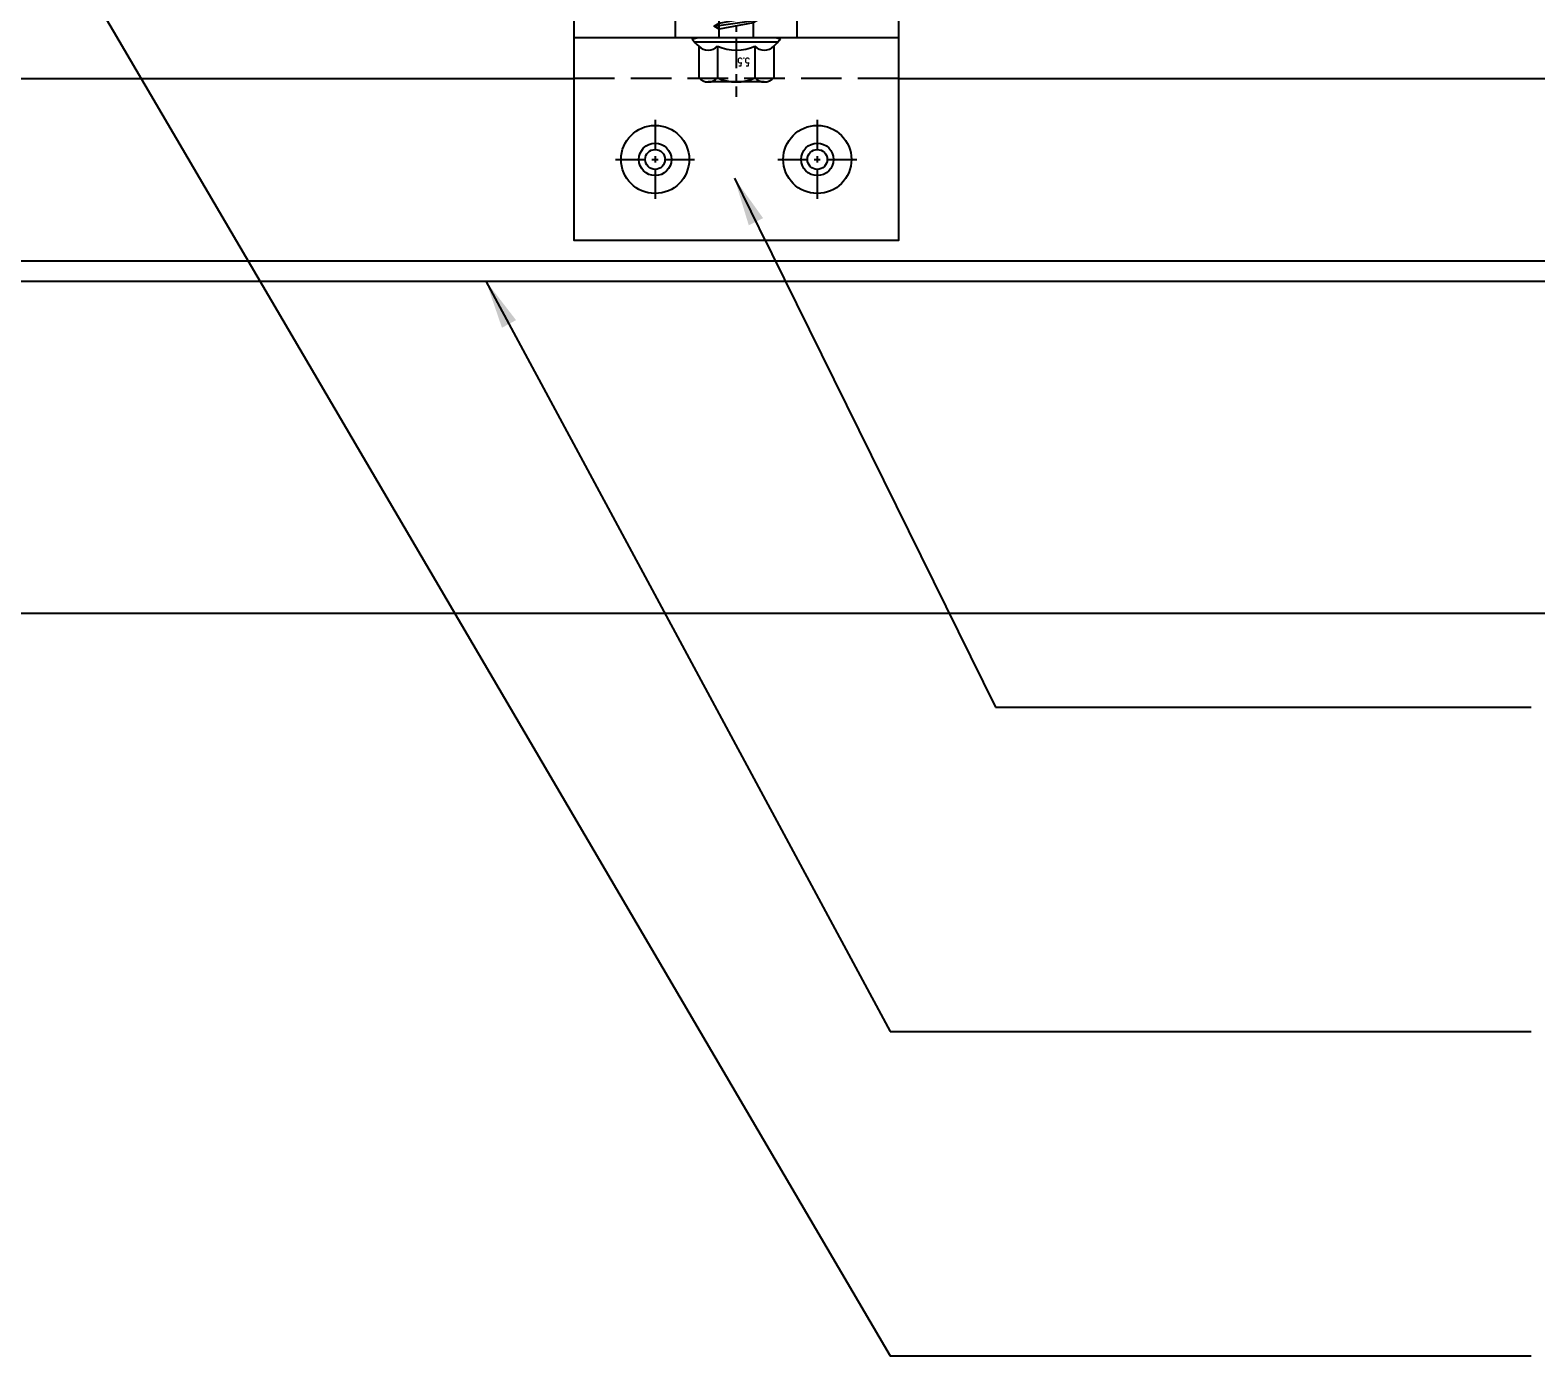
# Model space of a CAD drawing. Extents: x -160106 to 966792, y -663931 to 1550022.
# Drawn here: x -67752.2 to -67566.6, y -98839.5 to -98676 of the extents above; entities that cross this region are included whole.
import ezdxf
from ezdxf.enums import TextEntityAlignment as Align
from ezdxf.xclip import XClip

# ---------------------------------------------------------------- set-up
doc = ezdxf.new("R2010")
doc.units = 0
for name, pattern in [('CENTER', [2, 1.25, -0.25, 0.25, -0.25]), ('ZN-CENTER', [2, 1.25, -0.25, 0.25, -0.25]), ('ZN-DASH', [0.35, 0.25, -0.1])]:
    doc.linetypes.add(name, pattern=pattern)
for name, color, linetype in [('!ZN1-填充-8', 8, 'Continuous'), ('!ZN3-铝板幕墙-3', 3, 'Continuous'), ('!ZN4-辅助材料-1', 1, 'Continuous'), ('!ZN4-配件-11', 11, 'Continuous'), ('!ZN5-铝材投影-112', 112, 'Continuous'), ('!ZN6-虚线-8', 8, 'ZN-DASH'), ('DIM', 173, 'Continuous')]:
    doc.layers.add(name, color=color, linetype=linetype)
doc.styles.add('DHTEXT-1', font='ROMANS.shx', dxfattribs={"width": 0.7, "bigfont": 'CHINESE.shx'})
doc.dimstyles.new('ZN4', dxfattribs={"dimscale": 4, "dimtxt": 2.5, "dimasz": 1.5, "dimexe": 1, "dimexo": 2, "dimgap": 0.9, "dimtad": 1, "dimdec": 0, "dimdsep": 46, "dimtxsty": 'DHTEXT-1', "dimblk": 'ARCHTICK', "dimcen": 2.5, "dimclrd": 173, "dimclre": 173, "dimclrt": 7, "dimazin": 2, "dimtfac": 1, "dimtix": 1, "dimtmove": 2, "dimatfit": 3, "dimfxl": 0, "dimarcsym": 0})

# ---------------------------------------------------------------- blocks, each defined once
blk = doc.blocks.new('*U1991')
at = {"ltscale": 10}
for p, q in [((-1.015572715537019, 4.618802355381165), (-4.949999999997999, 4.618802355381165)), ((-0.5504878062047283, -5.115541284646254), (-0.5504878062065472, 5.115530008962667)), ((-0.1698801084603474, 5.480866579516958), (1.167940990853822e-05, 4.83959058622783)), ((0, -4.839613541317005), (0, 4.8396139450431)), ((-5.449999999999818, -3.464101413275086), (-5.449999999999818, 3.464101817001181)), ((-1.015583010001137, 2.309401278621424), (-4.949999999997999, 2.309401278624835)), ((0, 2.084999581674395), (14.28830168384373, 2.085001969002848)), ((1.419619596213958, 2.729999885991237), (2.200602679755074, -2.730000114008757)), ((3.219619596213958, 2.729999881768008), (4.000602679755074, -2.730000118231986)), ((5.019619596213958, 2.729999877544779), (5.800602679755074, -2.730000122455214)), ((6.819619596213958, 2.729999873321551), (7.600602679755074, -2.730000126678443)), ((8.619619596213958, 2.729999869098322), (9.400602679755075, -2.730000130901672)), ((10.41961959621396, 2.729999864875094), (11.20060267975507, -2.7300001351249)), ((12.21961959621396, 2.729999860651865), (13.00060267975507, -2.730000139348129)), ((-1.015583010002956, -2.30940087489533), (-4.94999999999618, -2.30940087489874)), ((14.28834179297628, -2.085001744372565), (0, -2.084999717997933)), ((-1.015583010001137, -4.618801951655071), (-4.949999999999818, -4.618801951654161)), ((-0.1698801084603474, -5.480877855198726), (1.167940990853822e-05, -4.839601861909371))]:
    blk.add_line(p, q, dxfattribs=at)
at = {"color": 0, "linetype": 'ZN-CENTER', "ltscale": 3}
blk.add_line((23.99999999999994, 2.188255855140087e-07), (-7.276562432845615, -1.533137051807418e-07), dxfattribs=at)
at = {"ltscale": 10}
for points in [[(1.828211756127738, -2.085000114008789), (1.047228672586622, 2.084999885991241), (1.419619596213901, 2.729999885991095), (1.792010519841123, 2.084999885991241), (2.57299360338241, -2.085000114008761), (2.200602679755074, -2.730000114008771)], [(3.628211756127738, -2.085000118232018), (2.847228672586622, 2.084999881768012), (3.219619596213901, 2.729999881767866), (3.592010519841123, 2.084999881768012), (4.37299360338241, -2.085000118231989), (4.000602679755074, -2.730000118232)], [(5.428211756127738, -2.085000122455247), (4.647228672586622, 2.084999877544783), (5.019619596213901, 2.729999877544637), (5.392010519841123, 2.084999877544783), (6.17299360338241, -2.085000122455218), (5.800602679755074, -2.730000122455229)], [(7.228211756127738, -2.085000126678475), (6.447228672586622, 2.084999873321555), (6.819619596213901, 2.729999873321409), (7.192010519841123, 2.084999873321555), (7.97299360338241, -2.085000126678447), (7.600602679755074, -2.730000126678457)], [(9.028211756127739, -2.085000130901704), (8.247228672586623, 2.084999869098326), (8.619619596213902, 2.72999986909818), (8.992010519841124, 2.084999869098326), (9.77299360338241, -2.085000130901676), (9.400602679755075, -2.730000130901686)], [(10.82821175612774, -2.085000135124933), (10.04722867258662, 2.084999864875098), (10.4196195962139, 2.729999864874951), (10.79201051984112, 2.084999864875098), (11.57299360338241, -2.085000135124904), (11.20060267975507, -2.730000135124914)], [(12.62821175612774, -2.085000139348161), (11.84722867258662, 2.084999860651869), (12.2196195962139, 2.729999860651723), (12.59201051984112, 2.084999860651869), (13.37299360338241, -2.085000139348133), (13.00060267975507, -2.730000139348143)]]:
    blk.add_lwpolyline(points, close=True, dxfattribs=at)
for points in [[(14.28755614132959, -2.084999790480305, -0.414213562373095), (14.44551068678416, -2.242954335934877), (14.44551068678416, -2.321931608662732), (20.17706341883141, -2.321931608662732), (21.99999672497771, -0.2620664843346907), (21.99999672497771, 0.2620669033741529), (20.1770634188305, 2.321932027703048), (14.44551068678416, 2.321932027703616), (14.44551068678416, 2.242954754974284, -0.414213562373095), (14.28755614132959, 2.085000209519654)], [(16.51287844574838, -2.321931608662732), (16.35611659158181, -1.195959136936376), (15.82661205339483, -1.523970797760166, -0.5304615897786895), (15.03442566961419, -1.169417307181045), (14.81075563571315, 0.0990784896746442, -0.6513157956771675), (15.47433833661651, 0.5440859063701903), (16.0012324895205, 0.2109028390927443), (16.76803563861736, 0.6608451827776259), (21.99999672497771, -0.2620664843346907, -0.2012259957209903), (20.1770634188305, 2.321932027703048)]]:
    blk.add_lwpolyline(points, format="xyb", dxfattribs=at)
for centre, radius, start, end in [((-3.866666666665878, 3.464101817001181), 1.583333333333237, 133.1735511071865, 226.8264488928781), ((0.06775032333098352, 3.464101817001181), 1.583333333333237, 133.1735511071865, 226.8264488928781), ((7.477939400387186, -2.867559875829768), 11.3218976996017, 132.4921501626091, 138.6063620026382), ((0.1333333333341216, 2.018612281773358e-07), 5.583333333333248, 155.5673023206315, 204.4326976793683), ((4.067750323330984, 2.018612281773358e-07), 5.583333333333248, 155.5673023206315, 204.4326976793683), ((-3.866666666665878, -3.464101413275086), 1.583333333333237, 133.1735511071865, 226.8264488927399), ((0.06775032333098352, -3.464101413275086), 1.583333333333237, 133.1735511071865, 226.8264488927399), ((7.477939400387186, 2.867548600148227), 11.3218976996017, 221.3935592101043, 227.5078498373909)]:
    blk.add_arc(centre, radius, start, end, dxfattribs=at)
at = {"layer": 'Defpoints', "color": 0, "ltscale": 10, "style": 'DHTEXT-1', "width": 0.7}
blk.add_text('5.5', height=1, rotation=90, dxfattribs=at).set_placement((-2.461643067588102, -0.9299515093815011), align=Align.CENTER)
blk = doc.blocks.new('*U2070')
at = {"color": 0, "linetype": 'CENTER', "ltscale": 3}
for p, q in [((0, 4.884922855083778), (0, -4.884922855083708)), ((4.884922855083761, 5.329070518200751e-14), (-4.884922855083761, 5.329070518200751e-14))]:
    blk.add_line(p, q, dxfattribs=at)
at = {"linetype": 'ByBlock', "ltscale": 10}
for radius in [4.199999809265137, 2, 1.225000023841858]:
    blk.add_circle((0, 5.329070518200751e-14), radius, dxfattribs=at)
blk = doc.blocks.new('*U2372')
at = {"layer": '!ZN1-填充-8'}
h = blk.add_hatch(dxfattribs=at)
h.set_pattern_fill('NET3', color=256, scale=0.75, angle=180, style=0)
h.set_pattern_definition([(180, (-1731.7059275028, 294.7401969027198), (-2.916190190469635e-16, -2.38125), []), (240, (-1731.7059275028, 294.7401969027198), (2.062222992761694, -1.190625), []), (299.9999999999999, (-1731.7059275028, 294.7401969027198), (2.062222992761694, 1.190624999999999), [])])
h.paths.add_polyline_path([(20, 0), (-20, 0), (-20, -2), (20, -2)])
at = {"ltscale": 0.125}
blk.add_wipeout([(-20, -30.000000000020236), (20, -30.000000000020236), (19.999999999999996, -5), (-20.000000000000004, -4.999999999971351)], dxfattribs=at).dxf.layer = '!ZN6-虚线-8'
at = {"layer": '!ZN5-铝材投影-112', "ltscale": 0.25}
blk.add_line((-20, -5), (20, -5), dxfattribs=at)
at = {"layer": '!ZN5-铝材投影-112'}
blk.add_lwpolyline([(20, -2), (-20, -2), (-20, -30.00000000002228), (20, -30.00000000002228)], close=True, dxfattribs=at)
at = {"layer": '!ZN6-虚线-8', "linetype": 'ZN-DASH', "ltscale": 10}
for p, q in [((-7.5, -5), (-7.500000000007276, -2.000000000001364)), ((7.5, -5.000000000029274), (7.500000000017053, -2.000000000030639))]:
    blk.add_line(p, q, dxfattribs=at)
at = {"layer": '!ZN6-虚线-8', "color": 8, "linetype": 'ZN-DASH', "ltscale": 20}
blk.add_line((-20, -10.00004941924908), (20, -10.00004941924908), dxfattribs=at)
at = {"layer": '!ZN4-配件-11', "color": 1, "xscale": -1, "rotation": 270}
for name, p in [('*U1991', (0, -4.999999999985675)), ('*U2070', (-10, -20.00000000002228)), ('*U2070', (9.999999999976126, -20.00000000001597))]:
    blk.add_blockref(name, p, dxfattribs=at)
at = {"ltscale": 0.25}
blk.add_wipeout([(20, 7.105427357601002e-15), (20, -2.000000000001357), (-20, -2.000000000001357), (-20, 7.105427357601002e-15)], dxfattribs=at).dxf.layer = '!ZN4-辅助材料-1'
at = {"layer": '!ZN4-辅助材料-1'}
blk.add_lwpolyline([(20, 0), (-20, 0), (-20, -2), (20, -2)], close=True, dxfattribs=at)
blk = doc.blocks.new('20250826163843')
at = {"layer": '!ZN3-铝板幕墙-3'}
for points in [[(-2700.00002559532, -249.9999981867149), (330.0000160544732, -249.9999981867149), (330.0000160544732, 295.0279095633159)], [(-2725.00002559532, -224.9999982650043), (305.0000160544732, -224.9999981867149), (305.0000160544732, 292.5279095633159)], [(-2702.50002559532, -247.4999981867149), (327.5000160544732, -247.4999981867149), (327.5000160544732, 292.5279095633159)]]:
    blk.add_lwpolyline(points, dxfattribs=at)
at = {"xscale": -1}
blk.add_blockref('*U2372', (-2508.440337661727, -214.9999487674504), dxfattribs=at)
blk = doc.blocks.new('_ArchTick')
at = {"color": 0, "linetype": 'ByBlock', "const_width": 0.4}
blk.add_lwpolyline([(-0.5, -0.5), (0.5, 0.5)], dxfattribs=at)
blk = doc.blocks.new('*D1294')
at = {"layer": 'Defpoints', "color": 0, "ltscale": 40, "transparency": 16777216}
for p in [(-67856.73373224179, -98706.92468021743), (-66873.39074781864, -98706.92468021743), (-67856.73373224179, -98747.92731246771)]:
    blk.add_point(p, dxfattribs=at)
at = {"layer": 'DIM', "color": 173, "linetype": 'ByBlock', "lineweight": -2, "ltscale": 40, "transparency": 16777216}
for p, q in [((-67856.73373224179, -98714.92468021743), (-67856.73373224179, -98751.92731246771)), ((-66873.39074781864, -98714.92468021743), (-66873.39074781864, -98751.92731246771)), ((-66873.39074781864, -98747.92731246771), (-67856.73373224179, -98747.92731246771))]:
    blk.add_line(p, q, dxfattribs=at)
at = {"layer": 'DIM', "color": 173, "lineweight": -2, "ltscale": 40, "transparency": 16777216, "xscale": 6, "yscale": 6, "zscale": 6, "rotation": 180}
blk.add_blockref('_ArchTick', (-67856.73373224179, -98747.92731246771), dxfattribs=at)
at = {"layer": 'DIM', "color": 173, "lineweight": -2, "ltscale": 40, "transparency": 16777216, "xscale": 6, "yscale": 6, "zscale": 6}
blk.add_blockref('_ArchTick', (-66873.39074781864, -98747.92731246771), dxfattribs=at)
at = {"layer": 'DIM', "color": 7, "ltscale": 40, "transparency": 16777216, "insert": (-67365.06224003021, -98739.3273124677), "char_height": 10, "attachment_point": 5, "style": 'DHTEXT-1'}
blk.add_mtext('983', dxfattribs=at)

msp = doc.modelspace()

# ---------------------------------------------------------------- block references
at = {"ltscale": 30}
ref = msp.add_blockref('20250826163843', (-65156.73370664647, -98456.92468203072), dxfattribs=at)
XClip(ref).set_block_clipping_path([(-2995.5729743010743, -955.5801168493053), (-1570.322854817976, 271.51382413020474)])

# ---------------------------------------------------------------- next in the draw order: dimensions: what is measured, and where the dimension line sits
at = {"layer": 'DIM', "ltscale": 40}
dim = msp.add_linear_dim(base=(-67856.73373224179, -98747.92731246771), p1=(-66873.39074781864, -98706.92468021743), p2=(-67856.73373224179, -98706.92468021743), dimstyle='ZN4', dxfattribs=at)
dim.commit()
dim.dimension.update_dxf_attribs({"geometry": '*D1294', "text_midpoint": (-67365.06224003021, -98739.3273124677)})

# ---------------------------------------------------------------- next in the draw order: leaders
at = {"layer": 'DIM'}
for points in [[(-67749.08740205131, -98663.92463079812), (-67646.20008092839, -98839.45654903026), (-67567.161051156, -98839.45654903026)], [(-67665.4002795117, -98694.22166013108), (-67633.19257209264, -98759.45654903026), (-67567.161051156, -98759.45654903026)], [(-67696.03478630167, -98706.92468021743), (-67646.20008092839, -98799.45654903026), (-67567.161051156, -98799.45654903026)]]:
    msp.add_leader(points, dimstyle='ZN4', dxfattribs=at)

doc.saveas('drawing.dxf')
